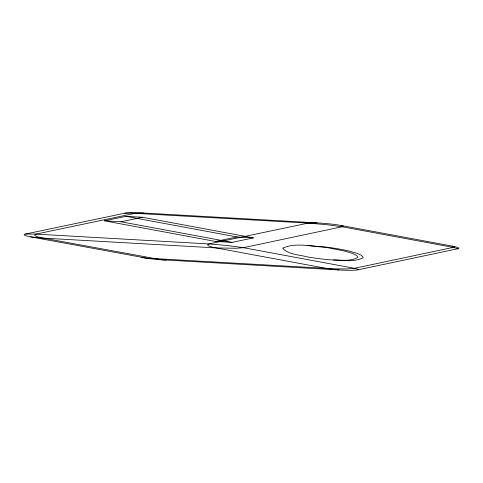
<?xml version="1.0" encoding="UTF-8"?>
<svg xmlns="http://www.w3.org/2000/svg" width="483" height="483" viewBox="0 0 483 483"><rect width="100%" height="100%" fill="white"/><g stroke="black" fill="none" stroke-linecap="round" stroke-linejoin="round"><path stroke-width="0.72" d="M143.614 213.021L135.246 213.281L35.99 234.11C30.9 236.018 42.045 237.787 43.162 238.095L161.346 259.745L338.951 269.961A25.798 2.475 4.4 0 0 358.247 269.792L457.956 248.703L453.718 247.483L342.658 226.859L326.816 224.692L308.19 223.11L130.682 213.075L124.753 213.208L25.496 234.038A25.798 2.475 4.4 0 0 30.568 236.857L146.301 258.109L335.22 268.88L347.44 268.892L354.462 268.313L454.769 247.048L452.432 246.143L341.372 225.519A25.798 2.475 4.4 0 0 316.999 222.874L144.049 213.039A25.798 2.475 4.4 0 0 124.753 213.208M358.247 269.792L358.676 269.472L355.108 268.433L243.402 247.688L227.559 245.527L208.934 243.939L35.084 234.062L25.496 234.038M104.485 220.834L125.948 216.33L142.419 217.265L253.478 237.89L232.015 242.394L215.545 241.458L104.485 220.834L120.961 221.769L232.015 242.394M120.961 221.769L142.419 217.265M215.545 241.458L237.008 236.954L253.478 237.89M333.487 260.083C341.396 259.83 350.513 261.647 357.565 257.505L357.342 256.225L355.44 254.77L351.932 253.225L344.282 250.949L327.939 247.767L308.408 245.557M316.999 222.874L308.19 223.11L208.934 243.939C203.844 245.847 214.989 247.616 216.112 247.924L327.794 268.663L338.951 269.961M30.568 236.857L42.25 238.047L216.112 247.924L236.38 248.268L243.402 247.688L343.709 226.424L341.372 225.519M125.948 216.33L237.008 236.954M307.176 245.473A23.178 2.222 4.4 0 1 310.008 245.684M452.432 246.143A25.798 2.475 4.4 0 1 457.504 248.962M166.001 260.126A25.798 2.475 4.4 0 1 141.628 257.481M283.098 248.051L283.008 248.66C289.148 254.716 299.249 254.716 307.266 256.89C314.88 258.23 322.559 259.196 330.269 259.842C340.992 259.902 353.194 262.752 363.053 257.819L363.15 257.204C360.155 253.183 354.22 252.838 349.77 251.257C340.642 249.029 331.326 247.628 321.986 246.602C309.343 246.324 294.884 242.532 283.098 248.051"/></g></svg>
